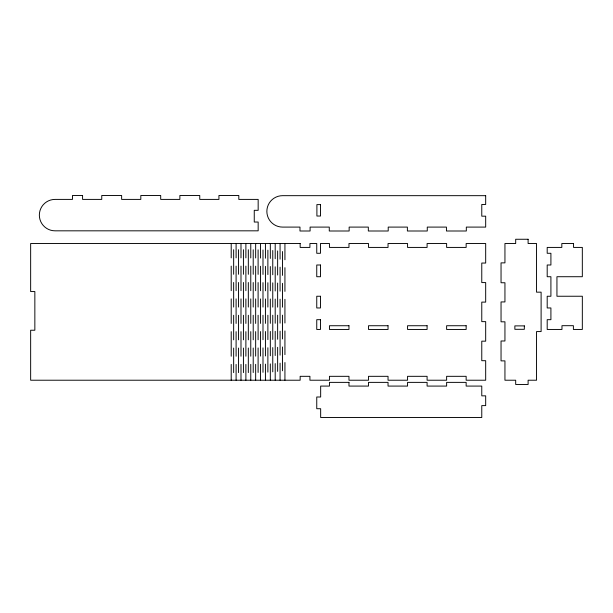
<?xml version="1.0" encoding="UTF-8"?>
<svg xmlns="http://www.w3.org/2000/svg" width="613" height="613" viewBox="0 0 613 613"><rect width="100%" height="100%" fill="white"/><g stroke="black" fill="none" stroke-linecap="round" stroke-linejoin="round"><path stroke-width="0.92" d="M284.93 243.522L284.93 259.774M284.93 267.682L284.93 291.397M284.93 299.305L284.93 323.02M284.93 330.928L284.93 354.643M284.93 362.551L284.93 380.221M282.501 251.522L282.501 275.383M282.501 283.329L282.501 307.19M282.501 315.136L282.501 338.997M282.501 346.943L282.501 370.804M280.072 243.522L280.072 259.176M280.072 267.176L280.072 291.167M280.072 299.167L280.072 323.158M280.072 331.158L280.072 355.149M280.072 363.149L280.072 380.221M277.635 250.924L277.635 275.015M277.635 283.053L277.635 307.144M277.635 315.182L277.635 339.273M277.635 347.31L277.635 371.401M275.206 243.522L275.206 258.732M275.206 266.801L275.206 290.999M275.206 299.06L275.206 323.258M275.206 331.326L275.206 355.525M275.206 363.593L275.206 380.221M272.762 250.487L272.762 274.754M272.762 282.846L272.762 307.121M272.762 315.205L272.762 339.479M272.762 347.571L272.762 371.838M270.325 243.522L270.325 258.425M270.325 266.532L270.325 290.876M270.325 298.991L270.325 323.335M270.325 331.449L270.325 355.793M270.325 363.9L270.325 380.221M267.881 250.188L267.881 274.578M267.881 282.708L267.881 307.098M267.881 315.228L267.881 339.617M267.881 347.747L267.881 372.137M265.437 243.522L265.437 258.211M265.437 266.356L265.437 290.8M265.437 298.945L265.437 323.38M265.437 331.526L265.437 355.969M265.437 364.114L265.437 380.221M262.992 249.989L262.992 274.455M262.992 282.616L262.992 307.082M262.992 315.243L262.992 339.709M262.992 347.87L262.992 372.336M260.548 243.522L260.548 258.073M260.548 266.241L260.548 290.746M260.548 298.914L260.548 323.411M260.548 331.579L260.548 356.084M260.548 364.252L260.548 380.221M258.104 249.859L258.104 274.379M258.104 282.555L258.104 307.075M258.104 315.251L258.104 339.771M258.104 347.946L258.104 372.466M255.659 243.522L255.659 257.989M255.659 266.172L255.659 290.708M255.659 298.891L255.659 323.434M255.659 331.61L255.659 356.153M255.659 364.337L255.659 380.221M253.215 249.782L253.215 274.333M253.215 282.516L253.215 307.067M253.215 315.251L253.215 339.809M253.215 347.992L253.215 372.543M250.771 243.522L250.771 257.943M250.771 266.126L250.771 290.692M250.771 298.883L250.771 323.442M250.771 331.633L250.771 356.199M250.771 364.383L250.771 380.221M248.326 249.736L248.326 274.31M248.326 282.501L248.326 307.067M248.326 315.258L248.326 339.824M248.326 348.015L248.326 372.589M245.882 243.522L245.882 257.912M245.882 266.103L245.882 290.685M245.882 298.876L245.882 323.449M245.882 331.641L245.882 356.222M245.882 364.413L245.882 380.221M243.438 249.713L243.438 274.295M243.438 282.486L243.438 307.067M243.438 315.258L243.438 339.84M243.438 348.031L243.438 372.612M240.993 243.522L240.993 257.904M240.993 266.096L240.993 290.677M240.993 298.868L240.993 323.457M240.993 331.648L240.993 356.23M240.993 364.421L240.993 380.221M238.549 249.706L238.549 274.287M238.549 282.486L238.549 307.067M238.549 315.258L238.549 339.84M238.549 348.038L238.549 372.62M236.097 243.522L236.097 257.897M236.097 266.096L236.097 290.677M236.097 298.868L236.097 323.457M236.097 331.648L236.097 356.23M236.097 364.428L236.097 380.221M233.653 249.706L233.653 274.287M233.653 282.478L233.653 307.067M233.653 315.258L233.653 339.847M233.653 348.038L233.653 372.62M231.208 243.522L231.208 257.897M231.208 266.096L231.208 290.677M231.208 298.868L231.208 323.457M231.208 331.648L231.208 356.23M231.208 364.428L231.208 380.221M82.579 195.493L72.464 195.493L72.464 199.401L55.063 199.401A15.708 15.708 0 0 0 39.347 215.109A15.708 15.708 0 0 0 55.063 230.825L258.165 230.825L258.165 222.036L254.257 222.036L254.257 210.32L258.165 210.32L258.165 199.401L238.809 199.401L238.809 195.493L218.933 195.493L218.933 199.401L199.754 199.401L199.754 195.493L179.87 195.493L179.87 199.401L160.698 199.401L160.698 195.493L140.814 195.493L140.814 199.401L121.635 199.401L121.635 195.493L101.758 195.493L101.758 199.401L82.579 199.401L82.579 195.493M485.68 195.67L282.578 195.67A15.708 15.708 0 0 0 266.862 211.385A15.708 15.708 0 0 0 282.578 227.094L299.979 227.094L299.979 231.001L310.094 231.001L310.094 227.094L329.273 227.094L329.273 231.001L349.149 231.001L349.149 227.094L368.329 227.094L368.329 231.001L388.213 231.001L388.213 227.094L407.384 227.094L407.384 231.001L427.269 231.001L427.269 227.094L446.448 227.094L446.448 231.001L466.324 231.001L466.324 227.094L485.68 227.094L485.68 216.174L481.772 216.174L481.772 204.458L485.68 204.458L485.68 195.67M320.515 204.604L316.898 204.604L316.898 216.029L320.515 216.029L320.515 204.604M528.107 239.262L515.686 239.262L515.686 243.522L504.943 243.522L504.943 262.87L501.043 262.87L501.043 282.754L504.943 282.754L504.943 301.933L501.043 301.933L501.043 321.81L504.943 321.81L504.943 340.989L501.043 340.989L501.043 360.873L504.943 360.873L504.943 380.221L515.686 380.221L515.686 384.481L528.107 384.481L528.107 380.221L536.544 380.221L536.544 331.572L541.11 331.572L541.11 292.163L536.544 292.163L536.544 243.522L528.107 243.522L528.107 239.262M300.155 243.522L30.65 243.522L30.65 291.558L34.849 291.558L34.849 330.231L30.65 330.231L30.65 380.221L300.155 380.221L300.155 376.321L309.917 376.321L309.917 380.221L329.449 380.221L329.449 376.321L348.973 376.321L348.973 380.221L368.505 380.221L368.505 376.321L388.037 376.321L388.037 380.221L407.561 380.221L407.561 376.321L427.092 376.321L427.092 380.221L446.624 380.221L446.624 376.321L466.148 376.321L466.148 380.221L485.68 380.221L485.68 360.697L481.772 360.697L481.772 341.165L485.68 341.165L485.68 321.633L481.772 321.633L481.772 302.109L485.68 302.109L485.68 282.578L481.772 282.578L481.772 263.046L485.68 263.046L485.68 243.522L466.148 243.522L466.148 247.422L446.624 247.422L446.624 243.522L427.092 243.522L427.092 247.422L407.561 247.422L407.561 243.522L388.037 243.522L388.037 247.422L368.505 247.422L368.505 243.522L348.973 243.522L348.973 247.422L329.449 247.422L329.449 243.522L320.461 243.522L320.461 253.284L316.752 253.284L316.752 243.522L309.917 243.522L309.917 247.422L300.155 247.422L300.155 243.522M573.546 243.522L561.822 243.522L561.822 247.422L547.194 247.422L547.194 253.284L550.911 253.284L550.911 265L547.194 265L547.194 276.724L550.911 276.731L550.911 296.248L547.194 296.248L547.194 307.964L550.911 307.964L550.911 319.679L547.194 319.679L547.194 329.449L561.968 329.449L561.968 325.687L573.393 325.687L573.393 329.449L582.327 329.449L582.342 296.24L556.941 296.248L556.941 276.716L582.327 276.716L582.327 247.422L573.546 247.422L573.546 243.522M320.461 265L316.752 265L316.752 276.716L320.461 276.731L320.461 265M320.461 296.248L316.752 296.248L316.752 307.964L320.461 307.964L320.461 296.248M320.461 319.679L316.752 319.679L316.752 329.449L320.461 329.449L320.461 319.679M348.973 325.733L329.449 325.733L329.449 329.449L348.973 329.449L348.973 325.733M388.037 325.733L368.505 325.733L368.505 329.449L388.037 329.449L388.037 325.733M427.092 325.733L407.561 325.733L407.561 329.449L427.092 329.449L427.092 325.733M466.148 325.733L446.624 325.733L446.624 329.449L466.148 329.449L466.148 325.733M524.33 325.886L514.859 325.886L514.859 329.304L524.33 329.304L524.33 325.886M348.973 382.374L329.449 382.374L329.449 386.083L320.66 386.083L320.66 397.002L316.752 397.002L316.752 408.718L320.66 408.718L320.66 417.507L481.772 417.507L481.772 405.614L485.68 405.614L485.68 395.845L481.772 395.845L481.772 386.083L466.148 386.083L466.148 382.374L446.624 382.374L446.624 386.083L427.092 386.083L427.092 382.374L407.561 382.374L407.561 386.083L388.037 386.083L388.037 382.374L368.505 382.374L368.505 386.083L348.973 386.083L348.973 382.374"/></g></svg>
